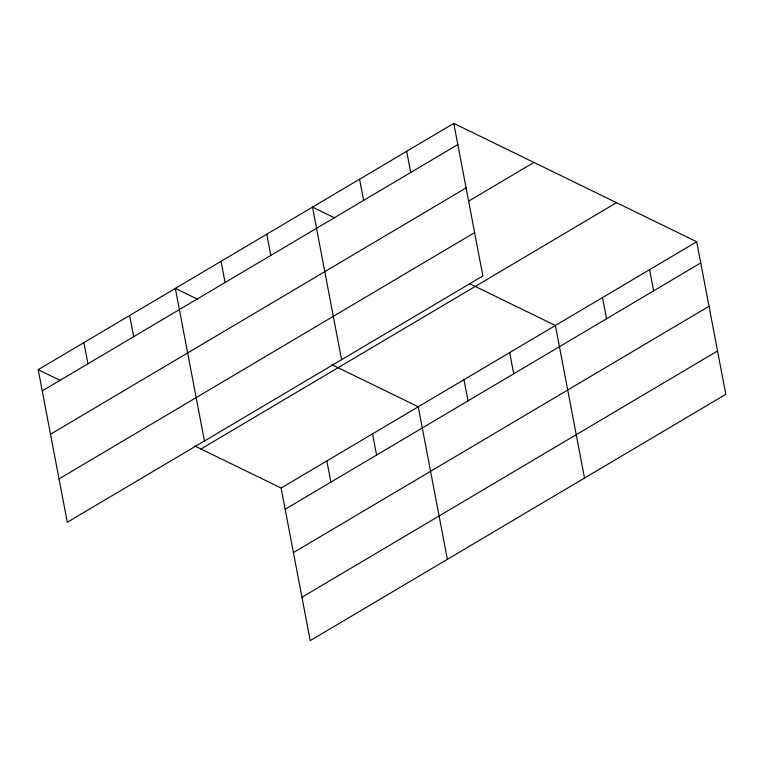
<?xml version="1.0" encoding="UTF-8"?>
<svg xmlns="http://www.w3.org/2000/svg" width="764" height="764" viewBox="0 0 764 764"><rect width="100%" height="100%" fill="white"/><g stroke="black" fill="none" stroke-linecap="round" stroke-linejoin="round"><path stroke-width="1.15" d="M453.778 123.386L482.877 275.957L67.299 522.251L38.2 369.68L453.778 123.386L696.701 241.749L725.8 394.319L310.222 640.614L281.123 488.043L194.6 445.889M42.24 390.872L457.817 144.577M50.51 434.219L466.088 187.925M468.408 201.285L533.941 162.445M59.029 478.894L474.606 232.6M200.961 448.984L616.529 202.689M281.123 488.043L696.701 241.749M285.163 509.235L700.741 262.94M293.433 552.582L709.011 306.288M301.952 597.257L717.53 350.962M334.632 217.921L312.486 207.13L341.584 359.691M469.946 283.855L555.399 325.493L584.508 478.054M197.494 299.202L175.338 288.41L204.446 440.971M331.748 364.619L418.261 406.773L447.36 559.334M38.2 369.68L60.346 380.482M649.601 269.663L653.64 290.845M602.5 297.578L606.54 318.76M509.684 352.586L513.733 373.768M463.977 379.679L468.017 400.861M406.677 151.301L410.717 172.483M359.577 179.215L363.616 200.397M372.546 433.866L376.585 455.048M326.83 460.959L330.869 482.141M266.77 234.223L270.809 255.405M221.054 261.317L225.093 282.499M129.632 315.503L133.671 336.685M83.916 342.587L87.955 363.779"/></g></svg>
